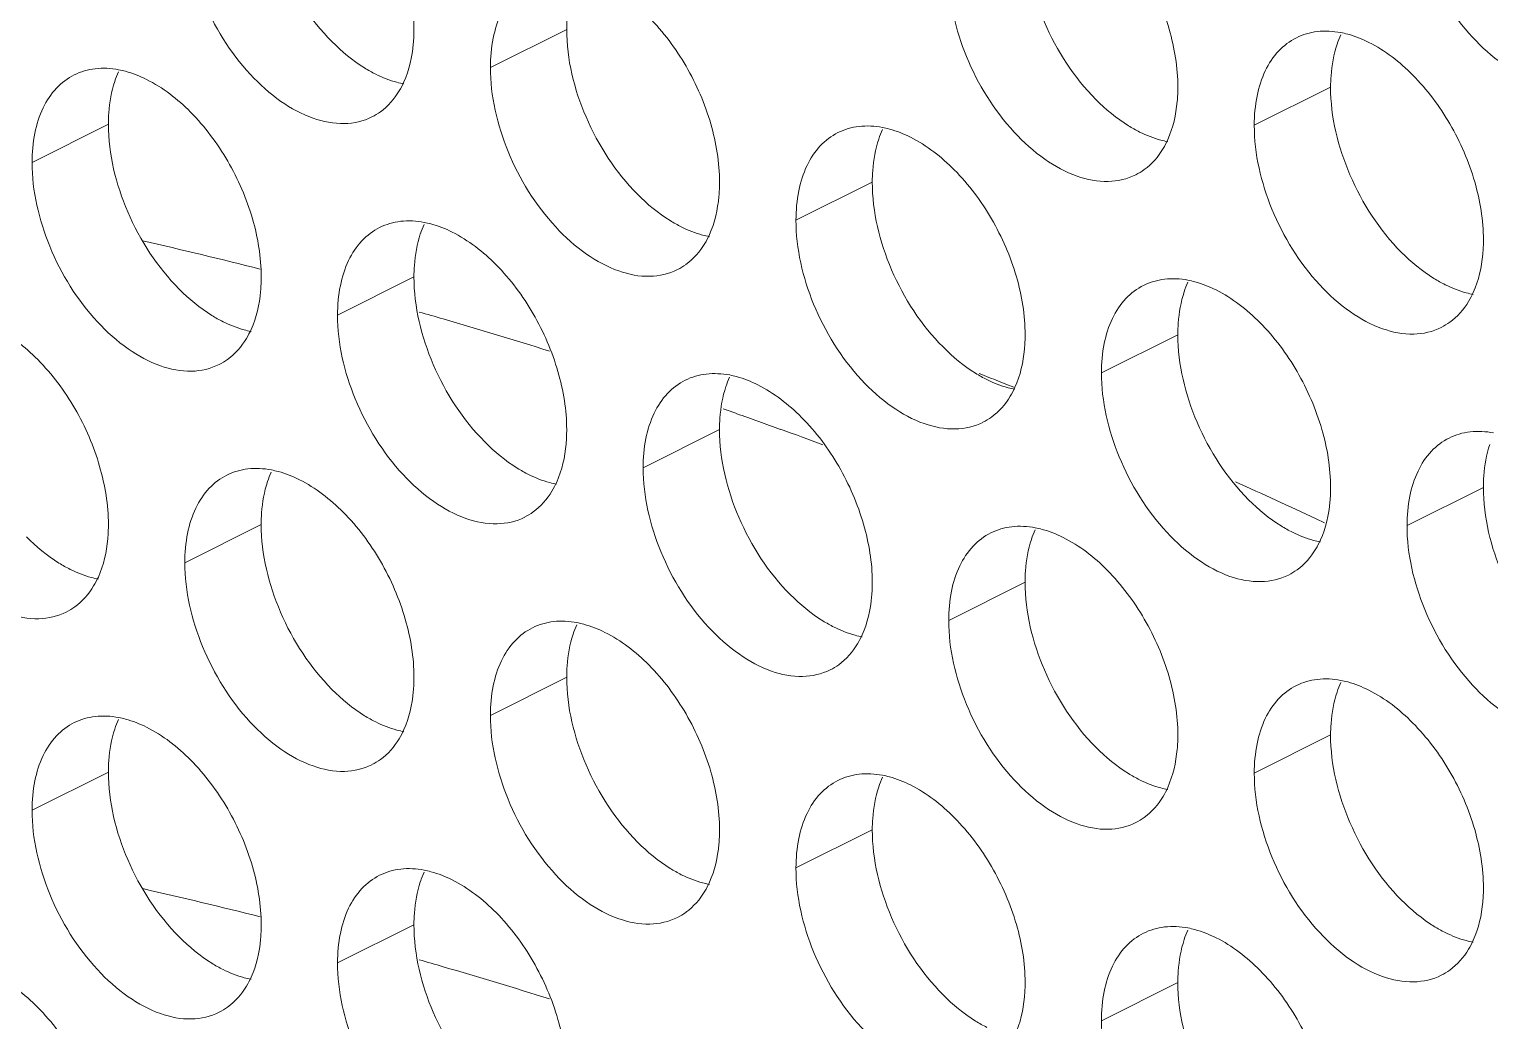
# Model space of a CAD drawing. Header units: millimetres. Extents: x 0 to 2524, y 0 to 1785.
# Drawn here: x 1859.44 to 1870.26, y 792.23 to 799.58 of the extents above; entities that cross this region are included whole.
import ezdxf

# ---------------------------------------------------------------- set-up
doc = ezdxf.new("R2010")
doc.units = ezdxf.units.MM
doc.header["$LTSCALE"] = 0.1
doc.layers.add('标注', color=251, linetype='Continuous', lineweight=9)

msp = doc.modelspace()

# ---------------------------------------------------------------- linework, layer by layer
at = {"layer": '标注'}
for p, q in [((1863.419, 799.581), (1862.854, 799.298)), ((1869.076, 799.153), (1868.511, 798.87)), ((1860.025, 798.878), (1859.46, 798.595)), ((1865.682, 798.45), (1865.117, 798.167)), ((1862.288, 797.747), (1861.722, 797.464)), ((1867.945, 797.318), (1867.379, 797.035)), ((1866.618, 796.974), (1866.672, 796.953)), ((1866.672, 796.953), (1866.731, 796.929)), ((1864.599, 796.762), (1864.577, 796.769)), ((1864.678, 796.734), (1864.599, 796.762)), ((1864.551, 796.615), (1863.985, 796.332)), ((1870.208, 796.187), (1869.642, 795.904)), ((1861.157, 795.912), (1860.591, 795.629)), ((1868.969, 795.954), (1869.03, 795.925)), ((1866.814, 795.484), (1866.248, 795.201)), ((1863.419, 794.781), (1862.854, 794.498)), ((1869.076, 794.353), (1868.511, 794.07)), ((1860.025, 794.078), (1859.46, 793.795)), ((1865.682, 793.65), (1865.117, 793.367)), ((1862.288, 792.947), (1861.722, 792.664)), ((1867.945, 792.518), (1867.379, 792.235))]:
    msp.add_line(p, q, dxfattribs=at)
for centre, radius, start, end in [((1869.821, 799.241), 0.734, 155.8796, 161.7803), ((1860.77, 798.967), 0.734, 155.8796, 161.7803), ((1861.774, 799.338), 0.453, 296.5256, 305.9034), ((1866.427, 798.539), 0.734, 155.8796, 161.7803), ((1867.431, 798.909), 0.453, 296.5256, 305.9034), ((1863.033, 797.836), 0.734, 155.8796, 161.7803), ((1851.95, 761.456), 37.495, 75.7992, 77.1627), ((1864.037, 798.206), 0.453, 296.5256, 305.9034), ((1868.689, 797.407), 0.734, 155.8796, 161.7803), ((1851.393, 759.37), 39.654, 73.727, 73.9941), ((1851.179, 758.644), 40.411, 72.5573, 73.7232), ((1869.693, 797.778), 0.453, 296.5256, 305.9034), ((1860.642, 797.503), 0.453, 296.5256, 305.9034), ((1865.295, 796.704), 0.734, 155.8796, 161.7803), ((1850.978, 757.836), 42.147, 68.2177, 68.4277), ((1850.332, 756.091), 43.1, 70.0992, 70.5572), ((1866.299, 797.075), 0.453, 296.5256, 305.9034), ((1850.171, 755.648), 43.572, 69.6619, 70.0992), ((1861.901, 796.001), 0.734, 155.8796, 161.7803), ((1849.654, 754.747), 45.509, 64.8858, 65.7125), ((1862.905, 796.372), 0.453, 296.5256, 305.9034), ((1867.558, 795.573), 0.734, 155.8796, 161.7803), ((1868.562, 795.943), 0.453, 296.5256, 305.9034), ((1859.511, 795.669), 0.453, 296.5256, 305.9034), ((1864.164, 794.87), 0.734, 155.8796, 161.7803), ((1865.168, 795.24), 0.453, 296.5256, 305.9034), ((1869.821, 794.441), 0.734, 155.8796, 161.7803), ((1860.77, 794.167), 0.734, 155.8796, 161.7803), ((1861.774, 794.538), 0.453, 296.5256, 305.9034), ((1866.427, 793.739), 0.734, 155.8796, 161.7803), ((1867.431, 794.109), 0.453, 296.5256, 305.9034), ((1863.033, 793.036), 0.734, 155.8796, 161.7803), ((1851.95, 756.656), 37.495, 75.7992, 77.1627), ((1864.037, 793.406), 0.453, 296.5256, 305.9034), ((1868.689, 792.607), 0.734, 155.8796, 161.7803), ((1851.393, 754.57), 39.654, 73.727, 73.9941), ((1851.179, 753.844), 40.411, 72.5573, 73.7232), ((1869.693, 792.978), 0.453, 296.5256, 305.9034), ((1860.642, 792.703), 0.453, 296.5256, 305.9034)]:
    msp.add_arc(centre, radius, start, end, dxfattribs=at)
for points, knots in [([(1861.44, 801.044), (1861.56, 800.984), (1861.791, 800.804), (1862.057, 800.446), (1862.238, 800.027), (1862.288, 799.726), (1862.288, 799.581)], [0, 0, 0, 0, 0.229676, 0.488215, 0.753207, 1, 1, 1, 1]), ([(1861.681, 799.49), (1861.519, 799.653), (1861.268, 800.04), (1861.157, 800.491), (1861.157, 800.712)], [0, 0, 0, 0, 0.508684, 1, 1, 1, 1]), ([(1871.027, 799.206), (1870.965, 799.175), (1870.815, 799.141), (1870.577, 799.189), (1870.338, 799.32), (1870.031, 799.597), (1869.745, 800.06), (1869.642, 800.492), (1869.642, 800.704)], [0, 0, 0, 0, 0.090718, 0.191742, 0.308104, 0.439279, 0.725532, 1, 1, 1, 1]), ([(1867.096, 800.616), (1867.217, 800.556), (1867.448, 800.375), (1867.714, 800.017), (1867.895, 799.599), (1867.945, 799.297), (1867.945, 799.153)], [0, 0, 0, 0, 0.229676, 0.488215, 0.753207, 1, 1, 1, 1]), ([(1861.976, 798.932), (1861.914, 798.901), (1861.764, 798.867), (1861.526, 798.915), (1861.287, 799.045), (1860.98, 799.323), (1860.694, 799.785), (1860.591, 800.218), (1860.591, 800.429)], [0, 0, 0, 0, 0.090718, 0.191742, 0.308104, 0.439279, 0.725532, 1, 1, 1, 1]), ([(1867.337, 799.062), (1867.176, 799.225), (1866.925, 799.612), (1866.814, 800.062), (1866.814, 800.284)], [0, 0, 0, 0, 0.508684, 1, 1, 1, 1]), ([(1867.633, 798.504), (1867.57, 798.472), (1867.421, 798.438), (1867.183, 798.486), (1866.944, 798.617), (1866.637, 798.894), (1866.351, 799.357), (1866.248, 799.789), (1866.248, 800.001)], [0, 0, 0, 0, 0.090718, 0.191742, 0.308104, 0.439279, 0.725532, 1, 1, 1, 1]), ([(1862.854, 799.298), (1862.854, 799.371), (1862.866, 799.51), (1862.925, 799.7), (1863.024, 799.852), (1863.117, 799.923), (1863.166, 799.947)], [0, 0, 0, 0, 0.289235, 0.54966, 0.782932, 1, 1, 1, 1]), ([(1863.419, 799.581), (1863.419, 799.609), (1863.423, 799.717), (1863.442, 799.824), (1863.467, 799.899)], [0, 0, 0, 0, 0.264225, 1, 1, 1, 1]), ([(1863.702, 799.913), (1863.823, 799.853), (1864.054, 799.672), (1864.32, 799.314), (1864.501, 798.896), (1864.551, 798.595), (1864.551, 798.45)], [0, 0, 0, 0, 0.229676, 0.488215, 0.753207, 1, 1, 1, 1]), ([(1862.288, 799.581), (1862.288, 799.545), (1862.282, 799.413), (1862.253, 799.28), (1862.214, 799.192)], [0, 0, 0, 0, 0.268874, 1, 1, 1, 1]), ([(1863.943, 798.359), (1863.782, 798.522), (1863.531, 798.909), (1863.419, 799.359), (1863.419, 799.581)], [0, 0, 0, 0, 0.508684, 1, 1, 1, 1]), ([(1868.823, 799.519), (1868.871, 799.543), (1868.981, 799.575), (1869.095, 799.568), (1869.151, 799.557)], [0, 0, 0, 0, 0.482538, 1, 1, 1, 1]), ([(1869.151, 799.557), (1869.169, 799.554), (1869.24, 799.537), (1869.309, 799.51), (1869.359, 799.485)], [0, 0, 0, 0, 0.238696, 1, 1, 1, 1]), ([(1862.005, 799.249), (1861.977, 799.263), (1861.859, 799.33), (1861.753, 799.417), (1861.681, 799.49)], [0, 0, 0, 0, 0.235002, 1, 1, 1, 1]), ([(1868.511, 798.87), (1868.511, 798.943), (1868.523, 799.081), (1868.582, 799.272), (1868.681, 799.424), (1868.774, 799.494), (1868.823, 799.519)], [0, 0, 0, 0, 0.289235, 0.54966, 0.782932, 1, 1, 1, 1]), ([(1869.076, 799.153), (1869.076, 799.181), (1869.08, 799.288), (1869.099, 799.396), (1869.124, 799.471)], [0, 0, 0, 0, 0.264225, 1, 1, 1, 1]), ([(1869.359, 799.485), (1869.48, 799.424), (1869.71, 799.244), (1869.977, 798.886), (1870.158, 798.467), (1870.208, 798.166), (1870.208, 798.021)], [0, 0, 0, 0, 0.229676, 0.488215, 0.753207, 1, 1, 1, 1]), ([(1859.46, 798.595), (1859.46, 798.668), (1859.472, 798.807), (1859.531, 798.997), (1859.63, 799.149), (1859.723, 799.22), (1859.772, 799.244)], [0, 0, 0, 0, 0.289235, 0.54966, 0.782932, 1, 1, 1, 1]), ([(1859.772, 799.244), (1859.82, 799.268), (1859.93, 799.3), (1860.044, 799.293), (1860.101, 799.282)], [0, 0, 0, 0, 0.482538, 1, 1, 1, 1]), ([(1860.101, 799.282), (1860.118, 799.279), (1860.189, 799.262), (1860.258, 799.235), (1860.308, 799.21)], [0, 0, 0, 0, 0.238696, 1, 1, 1, 1]), ([(1862.213, 799.177), (1862.196, 799.18), (1862.124, 799.197), (1862.055, 799.224), (1862.005, 799.249)], [0, 0, 0, 0, 0.238696, 1, 1, 1, 1]), ([(1864.239, 797.801), (1864.176, 797.769), (1864.026, 797.735), (1863.789, 797.783), (1863.55, 797.914), (1863.242, 798.191), (1862.956, 798.654), (1862.854, 799.086), (1862.854, 799.298)], [0, 0, 0, 0, 0.090718, 0.191742, 0.308104, 0.439279, 0.725532, 1, 1, 1, 1]), ([(1860.025, 798.878), (1860.025, 798.906), (1860.029, 799.014), (1860.048, 799.121), (1860.073, 799.196)], [0, 0, 0, 0, 0.264225, 1, 1, 1, 1]), ([(1860.308, 799.21), (1860.429, 799.15), (1860.659, 798.969), (1860.926, 798.611), (1861.107, 798.193), (1861.157, 797.892), (1861.157, 797.747)], [0, 0, 0, 0, 0.229676, 0.488215, 0.753207, 1, 1, 1, 1]), ([(1862.214, 799.192), (1862.203, 799.169), (1862.16, 799.085), (1862.096, 799.011), (1862.04, 798.97)], [0, 0, 0, 0, 0.265525, 1, 1, 1, 1]), ([(1867.945, 799.153), (1867.945, 799.117), (1867.939, 798.985), (1867.91, 798.852), (1867.87, 798.764)], [0, 0, 0, 0, 0.268874, 1, 1, 1, 1]), ([(1869.6, 797.93), (1869.439, 798.093), (1869.188, 798.48), (1869.076, 798.931), (1869.076, 799.153)], [0, 0, 0, 0, 0.508684, 1, 1, 1, 1]), ([(1867.662, 798.82), (1867.634, 798.835), (1867.516, 798.901), (1867.41, 798.988), (1867.337, 799.062)], [0, 0, 0, 0, 0.235002, 1, 1, 1, 1]), ([(1860.549, 797.656), (1860.388, 797.819), (1860.137, 798.206), (1860.025, 798.656), (1860.025, 798.878)], [0, 0, 0, 0, 0.508684, 1, 1, 1, 1]), ([(1865.117, 798.167), (1865.117, 798.24), (1865.129, 798.379), (1865.188, 798.569), (1865.287, 798.721), (1865.38, 798.791), (1865.428, 798.816)], [0, 0, 0, 0, 0.289235, 0.54966, 0.782932, 1, 1, 1, 1]), ([(1865.428, 798.816), (1865.477, 798.84), (1865.587, 798.872), (1865.701, 798.865), (1865.757, 798.854)], [0, 0, 0, 0, 0.482538, 1, 1, 1, 1]), ([(1865.757, 798.854), (1865.775, 798.851), (1865.846, 798.834), (1865.915, 798.807), (1865.965, 798.782)], [0, 0, 0, 0, 0.238696, 1, 1, 1, 1]), ([(1867.87, 798.748), (1867.853, 798.752), (1867.781, 798.768), (1867.712, 798.795), (1867.662, 798.82)], [0, 0, 0, 0, 0.238696, 1, 1, 1, 1]), ([(1869.896, 797.372), (1869.833, 797.341), (1869.683, 797.307), (1869.445, 797.355), (1869.207, 797.485), (1868.899, 797.763), (1868.613, 798.226), (1868.511, 798.658), (1868.511, 798.87)], [0, 0, 0, 0, 0.090718, 0.191742, 0.308104, 0.439279, 0.725532, 1, 1, 1, 1]), ([(1865.682, 798.45), (1865.682, 798.478), (1865.686, 798.585), (1865.705, 798.693), (1865.73, 798.768)], [0, 0, 0, 0, 0.264225, 1, 1, 1, 1]), ([(1865.965, 798.782), (1866.086, 798.721), (1866.316, 798.541), (1866.582, 798.183), (1866.764, 797.764), (1866.814, 797.463), (1866.814, 797.318)], [0, 0, 0, 0, 0.229676, 0.488215, 0.753207, 1, 1, 1, 1]), ([(1867.87, 798.764), (1867.86, 798.741), (1867.817, 798.657), (1867.753, 798.583), (1867.696, 798.542)], [0, 0, 0, 0, 0.265525, 1, 1, 1, 1]), ([(1860.845, 797.098), (1860.782, 797.066), (1860.632, 797.032), (1860.395, 797.08), (1860.156, 797.211), (1859.848, 797.488), (1859.562, 797.951), (1859.46, 798.384), (1859.46, 798.595)], [0, 0, 0, 0, 0.090718, 0.191742, 0.308104, 0.439279, 0.725532, 1, 1, 1, 1]), ([(1864.268, 798.117), (1864.24, 798.132), (1864.122, 798.198), (1864.016, 798.286), (1863.943, 798.359)], [0, 0, 0, 0, 0.235002, 1, 1, 1, 1]), ([(1864.551, 798.45), (1864.551, 798.414), (1864.545, 798.282), (1864.516, 798.149), (1864.476, 798.061)], [0, 0, 0, 0, 0.268874, 1, 1, 1, 1]), ([(1866.206, 797.228), (1866.044, 797.39), (1865.793, 797.777), (1865.682, 798.228), (1865.682, 798.45)], [0, 0, 0, 0, 0.508684, 1, 1, 1, 1]), ([(1862.034, 798.113), (1862.083, 798.137), (1862.193, 798.169), (1862.306, 798.162), (1862.363, 798.151)], [0, 0, 0, 0, 0.482538, 1, 1, 1, 1]), ([(1862.363, 798.151), (1862.38, 798.148), (1862.452, 798.131), (1862.521, 798.104), (1862.571, 798.079)], [0, 0, 0, 0, 0.238696, 1, 1, 1, 1]), ([(1866.502, 796.669), (1866.439, 796.638), (1866.289, 796.604), (1866.051, 796.652), (1865.813, 796.782), (1865.505, 797.06), (1865.219, 797.523), (1865.117, 797.955), (1865.117, 798.167)], [0, 0, 0, 0, 0.090718, 0.191742, 0.308104, 0.439279, 0.725532, 1, 1, 1, 1]), ([(1861.722, 797.464), (1861.722, 797.537), (1861.734, 797.676), (1861.793, 797.866), (1861.893, 798.018), (1861.985, 798.088), (1862.034, 798.113)], [0, 0, 0, 0, 0.289235, 0.54966, 0.782932, 1, 1, 1, 1]), ([(1862.288, 797.747), (1862.288, 797.775), (1862.292, 797.883), (1862.311, 797.99), (1862.335, 798.065)], [0, 0, 0, 0, 0.264225, 1, 1, 1, 1]), ([(1862.571, 798.079), (1862.692, 798.018), (1862.922, 797.838), (1863.188, 797.48), (1863.369, 797.061), (1863.419, 796.76), (1863.419, 796.615)], [0, 0, 0, 0, 0.229676, 0.488215, 0.753207, 1, 1, 1, 1]), ([(1864.476, 798.045), (1864.459, 798.049), (1864.387, 798.065), (1864.318, 798.092), (1864.268, 798.117)], [0, 0, 0, 0, 0.238696, 1, 1, 1, 1]), ([(1864.476, 798.061), (1864.466, 798.038), (1864.423, 797.954), (1864.359, 797.88), (1864.302, 797.839)], [0, 0, 0, 0, 0.265525, 1, 1, 1, 1]), ([(1869.925, 797.689), (1869.896, 797.703), (1869.779, 797.77), (1869.673, 797.857), (1869.6, 797.93)], [0, 0, 0, 0, 0.235002, 1, 1, 1, 1]), ([(1870.208, 798.021), (1870.208, 797.986), (1870.202, 797.853), (1870.173, 797.721), (1870.133, 797.632)], [0, 0, 0, 0, 0.268874, 1, 1, 1, 1]), ([(1861.157, 797.747), (1861.157, 797.711), (1861.151, 797.579), (1861.122, 797.446), (1861.082, 797.358)], [0, 0, 0, 0, 0.268874, 1, 1, 1, 1]), ([(1862.812, 796.525), (1862.65, 796.687), (1862.399, 797.075), (1862.288, 797.525), (1862.288, 797.747)], [0, 0, 0, 0, 0.508684, 1, 1, 1, 1]), ([(1867.691, 797.684), (1867.74, 797.708), (1867.85, 797.74), (1867.963, 797.733), (1868.02, 797.723)], [0, 0, 0, 0, 0.482538, 1, 1, 1, 1]), ([(1868.02, 797.723), (1868.037, 797.719), (1868.109, 797.703), (1868.178, 797.675), (1868.228, 797.65)], [0, 0, 0, 0, 0.238696, 1, 1, 1, 1]), ([(1860.874, 797.415), (1860.845, 797.429), (1860.728, 797.495), (1860.622, 797.583), (1860.549, 797.656)], [0, 0, 0, 0, 0.235002, 1, 1, 1, 1]), ([(1867.379, 797.035), (1867.379, 797.108), (1867.391, 797.247), (1867.45, 797.437), (1867.55, 797.59), (1867.642, 797.66), (1867.691, 797.684)], [0, 0, 0, 0, 0.289235, 0.54966, 0.782932, 1, 1, 1, 1]), ([(1867.945, 797.318), (1867.945, 797.347), (1867.949, 797.454), (1867.967, 797.561), (1867.992, 797.637)], [0, 0, 0, 0, 0.264225, 1, 1, 1, 1]), ([(1868.228, 797.65), (1868.348, 797.59), (1868.579, 797.41), (1868.845, 797.052), (1869.026, 796.633), (1869.076, 796.332), (1869.076, 796.187)], [0, 0, 0, 0, 0.229676, 0.488215, 0.753207, 1, 1, 1, 1]), ([(1870.133, 797.617), (1870.115, 797.62), (1870.044, 797.637), (1869.975, 797.664), (1869.925, 797.689)], [0, 0, 0, 0, 0.238696, 1, 1, 1, 1]), ([(1870.133, 797.632), (1870.123, 797.609), (1870.08, 797.525), (1870.015, 797.451), (1869.959, 797.411)], [0, 0, 0, 0, 0.265525, 1, 1, 1, 1]), ([(1861.082, 797.342), (1861.064, 797.346), (1860.993, 797.362), (1860.924, 797.39), (1860.874, 797.415)], [0, 0, 0, 0, 0.238696, 1, 1, 1, 1]), ([(1863.108, 795.966), (1863.045, 795.935), (1862.895, 795.901), (1862.657, 795.949), (1862.419, 796.079), (1862.111, 796.357), (1861.825, 796.82), (1861.722, 797.252), (1861.722, 797.464)], [0, 0, 0, 0, 0.090718, 0.191742, 0.308104, 0.439279, 0.725532, 1, 1, 1, 1]), ([(1859.177, 797.376), (1859.298, 797.315), (1859.528, 797.135), (1859.794, 796.777), (1859.975, 796.358), (1860.025, 796.057), (1860.025, 795.912)], [0, 0, 0, 0, 0.229676, 0.488215, 0.753207, 1, 1, 1, 1]), ([(1861.082, 797.358), (1861.072, 797.335), (1861.029, 797.251), (1860.964, 797.177), (1860.908, 797.136)], [0, 0, 0, 0, 0.265525, 1, 1, 1, 1]), ([(1866.814, 797.318), (1866.814, 797.283), (1866.808, 797.15), (1866.779, 797.018), (1866.739, 796.929)], [0, 0, 0, 0, 0.268874, 1, 1, 1, 1]), ([(1868.469, 796.096), (1868.307, 796.259), (1868.056, 796.646), (1867.945, 797.097), (1867.945, 797.318)], [0, 0, 0, 0, 0.508684, 1, 1, 1, 1]), ([(1866.531, 796.986), (1866.502, 797), (1866.384, 797.067), (1866.279, 797.154), (1866.206, 797.228)], [0, 0, 0, 0, 0.235002, 1, 1, 1, 1]), ([(1863.985, 796.332), (1863.985, 796.405), (1863.997, 796.544), (1864.056, 796.734), (1864.156, 796.887), (1864.248, 796.957), (1864.297, 796.981)], [0, 0, 0, 0, 0.289235, 0.54966, 0.782932, 1, 1, 1, 1]), ([(1864.297, 796.981), (1864.345, 797.006), (1864.455, 797.037), (1864.569, 797.03), (1864.626, 797.02)], [0, 0, 0, 0, 0.482538, 1, 1, 1, 1]), ([(1864.626, 797.02), (1864.643, 797.016), (1864.715, 797), (1864.784, 796.972), (1864.834, 796.947)], [0, 0, 0, 0, 0.238696, 1, 1, 1, 1]), ([(1864.834, 796.947), (1864.954, 796.887), (1865.185, 796.707), (1865.451, 796.349), (1865.632, 795.93), (1865.682, 795.629), (1865.682, 795.484)], [0, 0, 0, 0, 0.229676, 0.488215, 0.753207, 1, 1, 1, 1]), ([(1866.738, 796.914), (1866.721, 796.917), (1866.65, 796.934), (1866.581, 796.961), (1866.531, 796.986)], [0, 0, 0, 0, 0.238696, 1, 1, 1, 1]), ([(1868.764, 795.538), (1868.702, 795.507), (1868.552, 795.473), (1868.314, 795.52), (1868.076, 795.651), (1867.768, 795.929), (1867.482, 796.391), (1867.379, 796.824), (1867.379, 797.035)], [0, 0, 0, 0, 0.090718, 0.191742, 0.308104, 0.439279, 0.725532, 1, 1, 1, 1]), ([(1864.551, 796.615), (1864.551, 796.644), (1864.555, 796.751), (1864.573, 796.859), (1864.598, 796.934)], [0, 0, 0, 0, 0.264225, 1, 1, 1, 1]), ([(1866.739, 796.929), (1866.729, 796.906), (1866.685, 796.822), (1866.621, 796.748), (1866.565, 796.708)], [0, 0, 0, 0, 0.265525, 1, 1, 1, 1]), ([(1859.713, 795.263), (1859.651, 795.232), (1859.501, 795.198), (1859.263, 795.246), (1859.025, 795.377), (1858.717, 795.654), (1858.431, 796.117), (1858.328, 796.549), (1858.328, 796.761)], [0, 0, 0, 0, 0.090718, 0.191742, 0.308104, 0.439279, 0.725532, 1, 1, 1, 1]), ([(1863.137, 796.283), (1863.108, 796.297), (1862.99, 796.364), (1862.885, 796.451), (1862.812, 796.525)], [0, 0, 0, 0, 0.235002, 1, 1, 1, 1]), ([(1863.419, 796.615), (1863.419, 796.58), (1863.414, 796.447), (1863.385, 796.315), (1863.345, 796.226)], [0, 0, 0, 0, 0.268874, 1, 1, 1, 1]), ([(1865.075, 795.393), (1864.913, 795.556), (1864.662, 795.943), (1864.551, 796.394), (1864.551, 796.615)], [0, 0, 0, 0, 0.508684, 1, 1, 1, 1]), ([(1869.642, 795.904), (1869.642, 795.977), (1869.654, 796.116), (1869.713, 796.306), (1869.812, 796.458), (1869.905, 796.529), (1869.954, 796.553)], [0, 0, 0, 0, 0.289235, 0.54966, 0.782932, 1, 1, 1, 1]), ([(1869.954, 796.553), (1870.002, 796.577), (1870.112, 796.609), (1870.226, 796.602), (1870.283, 796.591)], [0, 0, 0, 0, 0.482538, 1, 1, 1, 1]), ([(1870.208, 796.187), (1870.208, 796.215), (1870.211, 796.323), (1870.23, 796.43), (1870.255, 796.505)], [0, 0, 0, 0, 0.264225, 1, 1, 1, 1]), ([(1860.903, 796.278), (1860.951, 796.303), (1861.061, 796.334), (1861.175, 796.328), (1861.232, 796.317)], [0, 0, 0, 0, 0.482538, 1, 1, 1, 1]), ([(1861.232, 796.317), (1861.249, 796.313), (1861.321, 796.297), (1861.39, 796.269), (1861.44, 796.244)], [0, 0, 0, 0, 0.238696, 1, 1, 1, 1]), ([(1865.37, 794.835), (1865.308, 794.804), (1865.158, 794.77), (1864.92, 794.817), (1864.682, 794.948), (1864.374, 795.226), (1864.088, 795.688), (1863.985, 796.121), (1863.985, 796.332)], [0, 0, 0, 0, 0.090718, 0.191742, 0.308104, 0.439279, 0.725532, 1, 1, 1, 1]), ([(1860.591, 795.629), (1860.591, 795.702), (1860.603, 795.841), (1860.662, 796.031), (1860.761, 796.184), (1860.854, 796.254), (1860.903, 796.278)], [0, 0, 0, 0, 0.289235, 0.54966, 0.782932, 1, 1, 1, 1]), ([(1861.157, 795.912), (1861.157, 795.941), (1861.16, 796.048), (1861.179, 796.156), (1861.204, 796.231)], [0, 0, 0, 0, 0.264225, 1, 1, 1, 1]), ([(1861.44, 796.244), (1861.56, 796.184), (1861.791, 796.004), (1862.057, 795.646), (1862.238, 795.227), (1862.288, 794.926), (1862.288, 794.781)], [0, 0, 0, 0, 0.229676, 0.488215, 0.753207, 1, 1, 1, 1]), ([(1863.344, 796.211), (1863.327, 796.214), (1863.256, 796.231), (1863.187, 796.258), (1863.137, 796.283)], [0, 0, 0, 0, 0.238696, 1, 1, 1, 1]), ([(1863.345, 796.226), (1863.335, 796.204), (1863.291, 796.12), (1863.227, 796.045), (1863.171, 796.005)], [0, 0, 0, 0, 0.265525, 1, 1, 1, 1]), ([(1868.794, 795.855), (1868.765, 795.869), (1868.647, 795.935), (1868.542, 796.023), (1868.469, 796.096)], [0, 0, 0, 0, 0.235002, 1, 1, 1, 1]), ([(1869.076, 796.187), (1869.076, 796.151), (1869.071, 796.019), (1869.041, 795.886), (1869.002, 795.798)], [0, 0, 0, 0, 0.268874, 1, 1, 1, 1]), ([(1870.732, 794.965), (1870.57, 795.128), (1870.319, 795.515), (1870.208, 795.965), (1870.208, 796.187)], [0, 0, 0, 0, 0.508684, 1, 1, 1, 1]), ([(1860.025, 795.912), (1860.025, 795.877), (1860.02, 795.744), (1859.99, 795.612), (1859.951, 795.523)], [0, 0, 0, 0, 0.268874, 1, 1, 1, 1]), ([(1861.681, 794.69), (1861.519, 794.853), (1861.268, 795.24), (1861.157, 795.691), (1861.157, 795.912)], [0, 0, 0, 0, 0.508684, 1, 1, 1, 1]), ([(1866.56, 795.85), (1866.608, 795.874), (1866.718, 795.906), (1866.832, 795.899), (1866.889, 795.888)], [0, 0, 0, 0, 0.482538, 1, 1, 1, 1]), ([(1866.889, 795.888), (1866.906, 795.885), (1866.978, 795.868), (1867.046, 795.841), (1867.096, 795.816)], [0, 0, 0, 0, 0.238696, 1, 1, 1, 1]), ([(1871.027, 794.406), (1870.965, 794.375), (1870.815, 794.341), (1870.577, 794.389), (1870.338, 794.52), (1870.031, 794.797), (1869.745, 795.26), (1869.642, 795.692), (1869.642, 795.904)], [0, 0, 0, 0, 0.090718, 0.191742, 0.308104, 0.439279, 0.725532, 1, 1, 1, 1]), ([(1859.743, 795.58), (1859.714, 795.594), (1859.596, 795.661), (1859.491, 795.748), (1859.418, 795.822)], [0, 0, 0, 0, 0.235002, 1, 1, 1, 1]), ([(1866.248, 795.201), (1866.248, 795.274), (1866.26, 795.413), (1866.319, 795.603), (1866.418, 795.755), (1866.511, 795.826), (1866.56, 795.85)], [0, 0, 0, 0, 0.289235, 0.54966, 0.782932, 1, 1, 1, 1]), ([(1866.814, 795.484), (1866.814, 795.512), (1866.817, 795.62), (1866.836, 795.727), (1866.861, 795.802)], [0, 0, 0, 0, 0.264225, 1, 1, 1, 1]), ([(1867.096, 795.816), (1867.217, 795.756), (1867.448, 795.575), (1867.714, 795.217), (1867.895, 794.799), (1867.945, 794.497), (1867.945, 794.353)], [0, 0, 0, 0, 0.229676, 0.488215, 0.753207, 1, 1, 1, 1]), ([(1869.001, 795.783), (1868.984, 795.786), (1868.912, 795.802), (1868.844, 795.83), (1868.794, 795.855)], [0, 0, 0, 0, 0.238696, 1, 1, 1, 1]), ([(1869.002, 795.798), (1868.991, 795.775), (1868.948, 795.691), (1868.884, 795.617), (1868.828, 795.576)], [0, 0, 0, 0, 0.265525, 1, 1, 1, 1]), ([(1859.95, 795.508), (1859.933, 795.511), (1859.861, 795.528), (1859.793, 795.555), (1859.743, 795.58)], [0, 0, 0, 0, 0.238696, 1, 1, 1, 1]), ([(1861.976, 794.132), (1861.914, 794.101), (1861.764, 794.067), (1861.526, 794.115), (1861.287, 794.245), (1860.98, 794.523), (1860.694, 794.985), (1860.591, 795.418), (1860.591, 795.629)], [0, 0, 0, 0, 0.090718, 0.191742, 0.308104, 0.439279, 0.725532, 1, 1, 1, 1]), ([(1859.951, 795.523), (1859.94, 795.501), (1859.897, 795.417), (1859.833, 795.342), (1859.777, 795.302)], [0, 0, 0, 0, 0.265525, 1, 1, 1, 1]), ([(1865.682, 795.484), (1865.682, 795.448), (1865.677, 795.316), (1865.647, 795.183), (1865.608, 795.095)], [0, 0, 0, 0, 0.268874, 1, 1, 1, 1]), ([(1867.337, 794.262), (1867.176, 794.425), (1866.925, 794.812), (1866.814, 795.262), (1866.814, 795.484)], [0, 0, 0, 0, 0.508684, 1, 1, 1, 1]), ([(1865.399, 795.152), (1865.371, 795.166), (1865.253, 795.232), (1865.148, 795.32), (1865.075, 795.393)], [0, 0, 0, 0, 0.235002, 1, 1, 1, 1]), ([(1862.854, 794.498), (1862.854, 794.571), (1862.866, 794.71), (1862.925, 794.9), (1863.024, 795.052), (1863.117, 795.123), (1863.166, 795.147)], [0, 0, 0, 0, 0.289235, 0.54966, 0.782932, 1, 1, 1, 1]), ([(1863.166, 795.147), (1863.214, 795.171), (1863.324, 795.203), (1863.438, 795.196), (1863.495, 795.185)], [0, 0, 0, 0, 0.482538, 1, 1, 1, 1]), ([(1863.495, 795.185), (1863.512, 795.182), (1863.583, 795.165), (1863.652, 795.138), (1863.702, 795.113)], [0, 0, 0, 0, 0.238696, 1, 1, 1, 1]), ([(1863.702, 795.113), (1863.823, 795.053), (1864.054, 794.872), (1864.32, 794.514), (1864.501, 794.096), (1864.551, 793.795), (1864.551, 793.65)], [0, 0, 0, 0, 0.229676, 0.488215, 0.753207, 1, 1, 1, 1]), ([(1865.607, 795.08), (1865.59, 795.083), (1865.518, 795.1), (1865.449, 795.127), (1865.399, 795.152)], [0, 0, 0, 0, 0.238696, 1, 1, 1, 1]), ([(1867.633, 793.704), (1867.57, 793.672), (1867.421, 793.638), (1867.183, 793.686), (1866.944, 793.817), (1866.637, 794.094), (1866.351, 794.557), (1866.248, 794.989), (1866.248, 795.201)], [0, 0, 0, 0, 0.090718, 0.191742, 0.308104, 0.439279, 0.725532, 1, 1, 1, 1]), ([(1863.419, 794.781), (1863.419, 794.809), (1863.423, 794.917), (1863.442, 795.024), (1863.467, 795.099)], [0, 0, 0, 0, 0.264225, 1, 1, 1, 1]), ([(1865.608, 795.095), (1865.597, 795.072), (1865.554, 794.988), (1865.49, 794.914), (1865.434, 794.873)], [0, 0, 0, 0, 0.265525, 1, 1, 1, 1]), ([(1862.005, 794.449), (1861.977, 794.463), (1861.859, 794.53), (1861.753, 794.617), (1861.681, 794.69)], [0, 0, 0, 0, 0.235002, 1, 1, 1, 1]), ([(1862.288, 794.781), (1862.288, 794.745), (1862.282, 794.613), (1862.253, 794.48), (1862.214, 794.392)], [0, 0, 0, 0, 0.268874, 1, 1, 1, 1]), ([(1863.943, 793.559), (1863.782, 793.722), (1863.531, 794.109), (1863.419, 794.559), (1863.419, 794.781)], [0, 0, 0, 0, 0.508684, 1, 1, 1, 1]), ([(1868.511, 794.07), (1868.511, 794.143), (1868.523, 794.281), (1868.582, 794.472), (1868.681, 794.624), (1868.774, 794.694), (1868.823, 794.719)], [0, 0, 0, 0, 0.289235, 0.54966, 0.782932, 1, 1, 1, 1]), ([(1868.823, 794.719), (1868.871, 794.743), (1868.981, 794.775), (1869.095, 794.768), (1869.151, 794.757)], [0, 0, 0, 0, 0.482538, 1, 1, 1, 1]), ([(1869.151, 794.757), (1869.169, 794.754), (1869.24, 794.737), (1869.309, 794.71), (1869.359, 794.685)], [0, 0, 0, 0, 0.238696, 1, 1, 1, 1]), ([(1869.359, 794.685), (1869.48, 794.624), (1869.71, 794.444), (1869.977, 794.086), (1870.158, 793.667), (1870.208, 793.366), (1870.208, 793.221)], [0, 0, 0, 0, 0.229676, 0.488215, 0.753207, 1, 1, 1, 1]), ([(1869.076, 794.353), (1869.076, 794.381), (1869.08, 794.488), (1869.099, 794.596), (1869.124, 794.671)], [0, 0, 0, 0, 0.264225, 1, 1, 1, 1]), ([(1859.772, 794.444), (1859.82, 794.468), (1859.93, 794.5), (1860.044, 794.493), (1860.101, 794.482)], [0, 0, 0, 0, 0.482538, 1, 1, 1, 1]), ([(1860.101, 794.482), (1860.118, 794.479), (1860.189, 794.462), (1860.258, 794.435), (1860.308, 794.41)], [0, 0, 0, 0, 0.238696, 1, 1, 1, 1]), ([(1864.239, 793.001), (1864.176, 792.969), (1864.026, 792.935), (1863.789, 792.983), (1863.55, 793.114), (1863.242, 793.391), (1862.956, 793.854), (1862.854, 794.286), (1862.854, 794.498)], [0, 0, 0, 0, 0.090718, 0.191742, 0.308104, 0.439279, 0.725532, 1, 1, 1, 1]), ([(1859.46, 793.795), (1859.46, 793.868), (1859.472, 794.007), (1859.531, 794.197), (1859.63, 794.349), (1859.723, 794.42), (1859.772, 794.444)], [0, 0, 0, 0, 0.289235, 0.54966, 0.782932, 1, 1, 1, 1]), ([(1860.025, 794.078), (1860.025, 794.106), (1860.029, 794.214), (1860.048, 794.321), (1860.073, 794.396)], [0, 0, 0, 0, 0.264225, 1, 1, 1, 1]), ([(1860.308, 794.41), (1860.429, 794.35), (1860.659, 794.169), (1860.926, 793.811), (1861.107, 793.393), (1861.157, 793.092), (1861.157, 792.947)], [0, 0, 0, 0, 0.229676, 0.488215, 0.753207, 1, 1, 1, 1]), ([(1862.213, 794.377), (1862.196, 794.38), (1862.124, 794.397), (1862.055, 794.424), (1862.005, 794.449)], [0, 0, 0, 0, 0.238696, 1, 1, 1, 1]), ([(1862.214, 794.392), (1862.203, 794.369), (1862.16, 794.285), (1862.096, 794.211), (1862.04, 794.17)], [0, 0, 0, 0, 0.265525, 1, 1, 1, 1]), ([(1867.945, 794.353), (1867.945, 794.317), (1867.939, 794.185), (1867.91, 794.052), (1867.87, 793.964)], [0, 0, 0, 0, 0.268874, 1, 1, 1, 1]), ([(1869.6, 793.13), (1869.439, 793.293), (1869.188, 793.68), (1869.076, 794.131), (1869.076, 794.353)], [0, 0, 0, 0, 0.508684, 1, 1, 1, 1]), ([(1867.662, 794.02), (1867.634, 794.035), (1867.516, 794.101), (1867.41, 794.188), (1867.337, 794.262)], [0, 0, 0, 0, 0.235002, 1, 1, 1, 1]), ([(1860.549, 792.856), (1860.388, 793.019), (1860.137, 793.406), (1860.025, 793.856), (1860.025, 794.078)], [0, 0, 0, 0, 0.508684, 1, 1, 1, 1]), ([(1865.428, 794.016), (1865.477, 794.04), (1865.587, 794.072), (1865.701, 794.065), (1865.757, 794.054)], [0, 0, 0, 0, 0.482538, 1, 1, 1, 1]), ([(1865.757, 794.054), (1865.775, 794.051), (1865.846, 794.034), (1865.915, 794.007), (1865.965, 793.982)], [0, 0, 0, 0, 0.238696, 1, 1, 1, 1]), ([(1869.896, 792.572), (1869.833, 792.541), (1869.683, 792.507), (1869.445, 792.555), (1869.207, 792.685), (1868.899, 792.963), (1868.613, 793.426), (1868.511, 793.858), (1868.511, 794.07)], [0, 0, 0, 0, 0.090718, 0.191742, 0.308104, 0.439279, 0.725532, 1, 1, 1, 1]), ([(1865.117, 793.367), (1865.117, 793.44), (1865.129, 793.579), (1865.188, 793.769), (1865.287, 793.921), (1865.38, 793.991), (1865.428, 794.016)], [0, 0, 0, 0, 0.289235, 0.54966, 0.782932, 1, 1, 1, 1]), ([(1865.682, 793.65), (1865.682, 793.678), (1865.686, 793.785), (1865.705, 793.893), (1865.73, 793.968)], [0, 0, 0, 0, 0.264225, 1, 1, 1, 1]), ([(1865.965, 793.982), (1866.086, 793.921), (1866.316, 793.741), (1866.582, 793.383), (1866.764, 792.964), (1866.814, 792.663), (1866.814, 792.518)], [0, 0, 0, 0, 0.229676, 0.488215, 0.753207, 1, 1, 1, 1]), ([(1867.87, 793.948), (1867.853, 793.952), (1867.781, 793.968), (1867.712, 793.995), (1867.662, 794.02)], [0, 0, 0, 0, 0.238696, 1, 1, 1, 1]), ([(1867.87, 793.964), (1867.86, 793.941), (1867.817, 793.857), (1867.753, 793.783), (1867.696, 793.742)], [0, 0, 0, 0, 0.265525, 1, 1, 1, 1]), ([(1860.845, 792.298), (1860.782, 792.266), (1860.632, 792.232), (1860.395, 792.28), (1860.156, 792.411), (1859.848, 792.688), (1859.562, 793.151), (1859.46, 793.584), (1859.46, 793.795)], [0, 0, 0, 0, 0.090718, 0.191742, 0.308104, 0.439279, 0.725532, 1, 1, 1, 1]), ([(1864.551, 793.65), (1864.551, 793.614), (1864.545, 793.482), (1864.516, 793.349), (1864.476, 793.261)], [0, 0, 0, 0, 0.268874, 1, 1, 1, 1]), ([(1866.206, 792.428), (1866.044, 792.59), (1865.793, 792.977), (1865.682, 793.428), (1865.682, 793.65)], [0, 0, 0, 0, 0.508684, 1, 1, 1, 1]), ([(1864.268, 793.317), (1864.24, 793.332), (1864.122, 793.398), (1864.016, 793.486), (1863.943, 793.559)], [0, 0, 0, 0, 0.235002, 1, 1, 1, 1]), ([(1861.722, 792.664), (1861.722, 792.737), (1861.734, 792.876), (1861.793, 793.066), (1861.893, 793.218), (1861.985, 793.288), (1862.034, 793.313)], [0, 0, 0, 0, 0.289235, 0.54966, 0.782932, 1, 1, 1, 1]), ([(1862.034, 793.313), (1862.083, 793.337), (1862.193, 793.369), (1862.306, 793.362), (1862.363, 793.351)], [0, 0, 0, 0, 0.482538, 1, 1, 1, 1]), ([(1862.363, 793.351), (1862.38, 793.348), (1862.452, 793.331), (1862.521, 793.304), (1862.571, 793.279)], [0, 0, 0, 0, 0.238696, 1, 1, 1, 1]), ([(1862.571, 793.279), (1862.692, 793.218), (1862.922, 793.038), (1863.188, 792.68), (1863.369, 792.261), (1863.419, 791.96), (1863.419, 791.815)], [0, 0, 0, 0, 0.229676, 0.488215, 0.753207, 1, 1, 1, 1]), ([(1864.476, 793.245), (1864.459, 793.249), (1864.387, 793.265), (1864.318, 793.292), (1864.268, 793.317)], [0, 0, 0, 0, 0.238696, 1, 1, 1, 1]), ([(1866.502, 791.869), (1866.439, 791.838), (1866.289, 791.804), (1866.051, 791.852), (1865.813, 791.982), (1865.505, 792.26), (1865.219, 792.723), (1865.117, 793.155), (1865.117, 793.367)], [0, 0, 0, 0, 0.090718, 0.191742, 0.308104, 0.439279, 0.725532, 1, 1, 1, 1]), ([(1862.288, 792.947), (1862.288, 792.975), (1862.292, 793.083), (1862.311, 793.19), (1862.335, 793.265)], [0, 0, 0, 0, 0.264225, 1, 1, 1, 1]), ([(1864.476, 793.261), (1864.466, 793.238), (1864.423, 793.154), (1864.359, 793.08), (1864.302, 793.039)], [0, 0, 0, 0, 0.265525, 1, 1, 1, 1]), ([(1870.208, 793.221), (1870.208, 793.186), (1870.202, 793.053), (1870.173, 792.921), (1870.133, 792.832)], [0, 0, 0, 0, 0.268874, 1, 1, 1, 1]), ([(1869.925, 792.889), (1869.896, 792.903), (1869.779, 792.97), (1869.673, 793.057), (1869.6, 793.13)], [0, 0, 0, 0, 0.235002, 1, 1, 1, 1]), ([(1861.157, 792.947), (1861.157, 792.911), (1861.151, 792.779), (1861.122, 792.646), (1861.082, 792.558)], [0, 0, 0, 0, 0.268874, 1, 1, 1, 1]), ([(1862.812, 791.725), (1862.65, 791.887), (1862.399, 792.275), (1862.288, 792.725), (1862.288, 792.947)], [0, 0, 0, 0, 0.508684, 1, 1, 1, 1]), ([(1860.874, 792.615), (1860.845, 792.629), (1860.728, 792.695), (1860.622, 792.783), (1860.549, 792.856)], [0, 0, 0, 0, 0.235002, 1, 1, 1, 1]), ([(1867.379, 792.235), (1867.379, 792.308), (1867.391, 792.447), (1867.45, 792.637), (1867.55, 792.79), (1867.642, 792.86), (1867.691, 792.884)], [0, 0, 0, 0, 0.289235, 0.54966, 0.782932, 1, 1, 1, 1]), ([(1867.691, 792.884), (1867.74, 792.908), (1867.85, 792.94), (1867.963, 792.933), (1868.02, 792.923)], [0, 0, 0, 0, 0.482538, 1, 1, 1, 1]), ([(1867.945, 792.518), (1867.945, 792.547), (1867.949, 792.654), (1867.967, 792.761), (1867.992, 792.837)], [0, 0, 0, 0, 0.264225, 1, 1, 1, 1]), ([(1868.02, 792.923), (1868.037, 792.919), (1868.109, 792.903), (1868.178, 792.875), (1868.228, 792.85)], [0, 0, 0, 0, 0.238696, 1, 1, 1, 1]), ([(1868.228, 792.85), (1868.348, 792.79), (1868.579, 792.61), (1868.845, 792.252), (1869.026, 791.833), (1869.076, 791.532), (1869.076, 791.387)], [0, 0, 0, 0, 0.229676, 0.488215, 0.753207, 1, 1, 1, 1]), ([(1870.133, 792.817), (1870.115, 792.82), (1870.044, 792.837), (1869.975, 792.864), (1869.925, 792.889)], [0, 0, 0, 0, 0.238696, 1, 1, 1, 1]), ([(1870.133, 792.832), (1870.123, 792.809), (1870.08, 792.725), (1870.015, 792.651), (1869.959, 792.611)], [0, 0, 0, 0, 0.265525, 1, 1, 1, 1]), ([(1863.108, 791.166), (1863.045, 791.135), (1862.895, 791.101), (1862.657, 791.149), (1862.419, 791.279), (1862.111, 791.557), (1861.825, 792.02), (1861.722, 792.452), (1861.722, 792.664)], [0, 0, 0, 0, 0.090718, 0.191742, 0.308104, 0.439279, 0.725532, 1, 1, 1, 1]), ([(1859.177, 792.576), (1859.298, 792.515), (1859.528, 792.335), (1859.794, 791.977), (1859.975, 791.558), (1860.025, 791.257), (1860.025, 791.112)], [0, 0, 0, 0, 0.229676, 0.488215, 0.753207, 1, 1, 1, 1]), ([(1861.082, 792.542), (1861.064, 792.546), (1860.993, 792.562), (1860.924, 792.59), (1860.874, 792.615)], [0, 0, 0, 0, 0.238696, 1, 1, 1, 1]), ([(1861.082, 792.558), (1861.072, 792.535), (1861.029, 792.451), (1860.964, 792.377), (1860.908, 792.336)], [0, 0, 0, 0, 0.265525, 1, 1, 1, 1]), ([(1866.814, 792.518), (1866.814, 792.483), (1866.808, 792.35), (1866.779, 792.218), (1866.739, 792.129)], [0, 0, 0, 0, 0.268874, 1, 1, 1, 1]), ([(1868.469, 791.296), (1868.307, 791.459), (1868.056, 791.846), (1867.945, 792.297), (1867.945, 792.518)], [0, 0, 0, 0, 0.508684, 1, 1, 1, 1]), ([(1866.531, 792.186), (1866.502, 792.2), (1866.384, 792.267), (1866.279, 792.354), (1866.206, 792.428)], [0, 0, 0, 0, 0.235002, 1, 1, 1, 1]), ([(1868.764, 790.738), (1868.702, 790.707), (1868.552, 790.673), (1868.314, 790.72), (1868.076, 790.851), (1867.768, 791.129), (1867.482, 791.591), (1867.379, 792.024), (1867.379, 792.235)], [0, 0, 0, 0, 0.090718, 0.191742, 0.308104, 0.439279, 0.725532, 1, 1, 1, 1])]:
    msp.add_open_spline(points, degree=3, knots=knots, dxfattribs=at)

doc.saveas('drawing.dxf')
